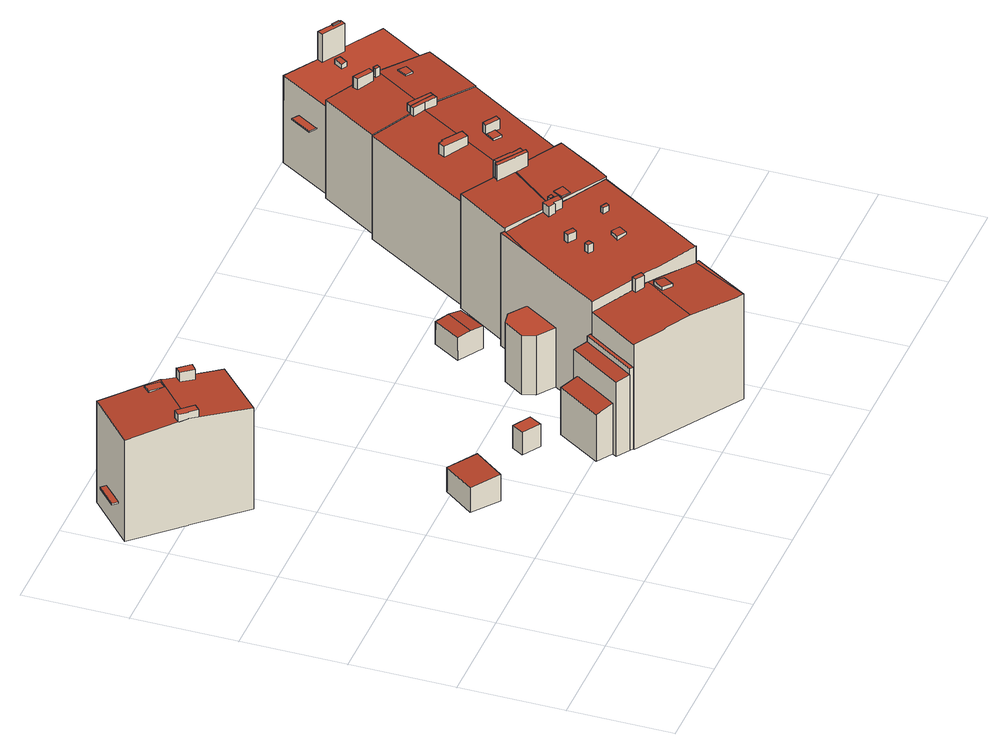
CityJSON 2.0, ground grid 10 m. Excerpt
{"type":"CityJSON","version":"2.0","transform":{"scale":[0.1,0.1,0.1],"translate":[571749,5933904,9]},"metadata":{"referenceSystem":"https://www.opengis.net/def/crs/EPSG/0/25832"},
"CityObjects":{
"building1":{"type":"Building","attributes":{"Grundfläche 2D":"74.681018","Grundhöhe NN":"9.471"},"children":["building1-1","building1-2","building1-3","building1-4"],"geometry":[{"type":"Solid","lod":"3","boundaries":[[[[0,1,2,3,4,5,6,7,8]],[[0,9,10,11,12,13,14,15,3,2,1]],[[16,17,18,19,11,10,9,0,8,7,6,20,21]],[[12,11,19,22]],[[23,24,5,4,3,15,14,13,12,22,25]],[[6,5,24,20]],[[25,22,19,18,17,16,21,20,24,23]]]],"semantics":{"surfaces":[{"type":"RoofSurface"},{"type":"WallSurface"},{"type":"GroundSurface"}],"values":[[0,0,1,1,1,1,2]]}}]},
"building1-1":{"type":"BuildingInstallation","parents":["building1"],"geometry":[{"type":"MultiSurface","lod":"3","boundaries":[[[26,27,28,29,30,31,32,33,34]],[[10,35,29,28]],[[36,37,38,32,31,30,29,35,1]],[[38,7,33,32]],[[7,8,0,9,10,28,27,26,34,33]]],"semantics":{"surfaces":[{"type":"RoofSurface"},{"type":"WallSurface"}],"values":[0,1,1,1,1]}}]},
"building1-2":{"type":"BuildingInstallation","parents":["building1"],"geometry":[{"type":"MultiSurface","lod":"3","boundaries":[[[39,40,41,42]],[[13,14,40,39]],[[41,40,14,43]],[[42,41,43,44]],[[44,13,39,42]]],"semantics":{"surfaces":[{"type":"RoofSurface"},{"type":"WallSurface"}],"values":[0,1,1,1,1]}}]},
"building1-3":{"type":"BuildingInstallation","parents":["building1"],"geometry":[{"type":"MultiSurface","lod":"3","boundaries":[[[45,46,47,48]],[[49,47,46]],[[49,50,48,47]],[[50,45,48]]],"semantics":{"surfaces":[{"type":"RoofSurface"},{"type":"WallSurface"}],"values":[0,1,1,1]}}]},
"building1-4":{"type":"BuildingInstallation","parents":["building1"],"geometry":[{"type":"MultiSurface","lod":"3","boundaries":[[[51,52,53,54]],[[55,56,54,53]],[[56,57,51,54]],[[57,58,52,51]],[[58,55,53,52]],[[58,57,56,55]]],"semantics":{"surfaces":[{"type":"RoofSurface"},{"type":"WallSurface"},{"type":"OuterCeilingSurface"}],"values":[0,1,1,1,1,2]}}]},
"building2":{"type":"Building","attributes":{"Grundfläche 2D":"11.651266","Grundhöhe NN":"10.512"},"geometry":[{"type":"Solid","lod":"3","boundaries":[[[[59,60,61,62]],[[63,64,62,61]],[[64,65,59,62]],[[65,66,60,59]],[[66,63,61,60]],[[66,65,64,63]]]],"semantics":{"surfaces":[{"type":"RoofSurface"},{"type":"WallSurface"},{"type":"GroundSurface"}],"values":[[0,1,1,1,1,2]]}}]},
"building3":{"type":"Building","attributes":{"Grundfläche 2D":"2.754385","Grundhöhe NN":"10.454"},"geometry":[{"type":"Solid","lod":"3","boundaries":[[[[67,68,69,70]],[[71,72,70,69]],[[72,73,67,70]],[[73,74,68,67]],[[74,71,69,68]],[[74,73,72,71]]]],"semantics":{"surfaces":[{"type":"RoofSurface"},{"type":"WallSurface"},{"type":"GroundSurface"}],"values":[[0,1,1,1,1,2]]}}]},
"building4":{"type":"Building","attributes":{"Grundfläche 2D":"93.037499","Grundhöhe NN":"10.028"},"children":["building4-1","building4-2"],"geometry":[{"type":"Solid","lod":"3","boundaries":[[[[75,76,77,78]],[[76,79,80,81,82,83,84,85,77]],[[86,84,83,82,81,87,88,89,90,91,92,93]],[[94,95,96,97]],[[98,99,100,101]],[[102,103,104,105,106]],[[76,75,107,108]],[[88,87,81,80,79,76,108,109,105,89]],[[110,91,90,89,105,104,111]],[[77,85,84,86,93,92,91,110,112]],[[78,77,112,113]],[[75,78,113,107]],[[97,96,114,115]],[[94,97,115,116]],[[95,94,116,117]],[[99,98,118,119]],[[95,117,120,100,99,119,114,96]],[[101,100,120,121]],[[106,105,109,122]],[[106,122,118,98,102]],[[102,98,101,103]],[[103,101,121,111,104]],[[108,107,113,112,110,111,121,120,117,116,115,114,119,118,122,109]]]],"semantics":{"surfaces":[{"type":"RoofSurface"},{"type":"WallSurface"},{"type":"GroundSurface"}],"values":[[0,0,0,0,0,0,1,1,1,1,1,1,1,1,1,1,1,1,1,1,1,1,2]]}}]},
"building4-1":{"type":"BuildingInstallation","parents":["building4"],"geometry":[{"type":"MultiSurface","lod":"3","boundaries":[[[123,124,125,126]],[[126,125,87,88]],[[123,126,88,127]],[[124,123,127,128]],[[125,124,128,87]]],"semantics":{"surfaces":[{"type":"RoofSurface"},{"type":"WallSurface"}],"values":[0,1,1,1,1]}}]},
"building4-2":{"type":"BuildingInstallation","parents":["building4"],"geometry":[{"type":"MultiSurface","lod":"3","boundaries":[[[129,130,131,132,133,134]],[[135,136,132,131,130]],[[136,137,133,132]],[[137,138,134,133]],[[130,129,134,138,139,135]]],"semantics":{"surfaces":[{"type":"RoofSurface"},{"type":"WallSurface"}],"values":[0,1,1,1,1]}}]},
"building5":{"type":"Building","attributes":{"Grundfläche 2D":"8.470240","Grundhöhe NN":"10.949"},"geometry":[{"type":"Solid","lod":"3","boundaries":[[[[140,141,142,143]],[[144,140,143,145]],[[145,143,142,146,147]],[[144,145,147,148]],[[141,140,144,148,149]],[[142,141,149,146]],[[147,146,149,148]]]],"semantics":{"surfaces":[{"type":"RoofSurface"},{"type":"WallSurface"},{"type":"GroundSurface"}],"values":[[0,0,1,1,1,1,2]]}}]},
"building6":{"type":"Building","attributes":{"Grundfläche 2D":"155.262412","Grundhöhe NN":"10.318"},"children":["building6-1","building6-2","building6-3","building6-4","building6-5"],"geometry":[{"type":"Solid","lod":"3","boundaries":[[[[150,151,152,153]],[[154,155,156,157,158,159,160,161,162,163,164,150,153,165,166,167,168,169]],[[170,171,172,173,174,175]],[[176,177,150,164,163,162,161,160,159,158,157,178,179]],[[151,150,177,180]],[[152,151,180,181]],[[173,182,183,184,167,166,165,153,152,181,185,174]],[[155,154,169,168,167,184,186]],[[157,156,155,186,187,178]],[[175,174,185,188]],[[170,175,188,189]],[[171,170,189,190]],[[172,171,190,191]],[[173,172,191,182]],[[181,180,177,176,179,178,187,186,184,183,182,191,190,189,188,185]]]],"semantics":{"surfaces":[{"type":"RoofSurface"},{"type":"WallSurface"},{"type":"GroundSurface"}],"values":[[0,0,0,1,1,1,1,1,1,1,1,1,1,1,2]]}}]},
"building6-1":{"type":"BuildingInstallation","parents":["building6"],"geometry":[{"type":"MultiSurface","lod":"3","boundaries":[[[192,193,194,195]],[[195,194,196,197]],[[192,195,197,198]],[[193,192,198,199]],[[194,193,199,196]]],"semantics":{"surfaces":[{"type":"RoofSurface"},{"type":"WallSurface"}],"values":[0,1,1,1,1]}}]},
"building6-2":{"type":"BuildingInstallation","parents":["building6"],"geometry":[{"type":"MultiSurface","lod":"3","boundaries":[[[200,201,202,203,204,205,206,207,208,209,210]],[[203,202,201,164,211,212]],[[213,205,204,203,212,214]],[[207,206,205,213,215,216]],[[208,207,216,217]],[[217,160,209,208]],[[160,161,162,163,164,201,200,210,209]]],"semantics":{"surfaces":[{"type":"RoofSurface"},{"type":"WallSurface"}],"values":[0,1,1,1,1,1,1]}}]},
"building6-3":{"type":"BuildingInstallation","parents":["building6"],"geometry":[{"type":"MultiSurface","lod":"3","boundaries":[[[218,219,220,221,222]],[[223,224,218,222]],[[220,219,218,224,225,226]],[[226,227,221,220]],[[222,221,227,223]]],"semantics":{"surfaces":[{"type":"RoofSurface"},{"type":"WallSurface"}],"values":[0,1,1,1,1]}}]},
"building6-4":{"type":"BuildingInstallation","parents":["building6"],"geometry":[{"type":"MultiSurface","lod":"3","boundaries":[[[228,229,230,231]],[[231,230,232,233]],[[228,231,233,234]],[[229,228,234,235]],[[230,229,235,232]]],"semantics":{"surfaces":[{"type":"RoofSurface"},{"type":"WallSurface"}],"values":[0,1,1,1,1]}}]},
"building6-5":{"type":"BuildingInstallation","parents":["building6"],"geometry":[{"type":"MultiSurface","lod":"3","boundaries":[[[236,237,238,239]],[[240,241,239,238]],[[236,239,241,242]],[[242,243,237,236]],[[238,237,243,240]]],"semantics":{"surfaces":[{"type":"RoofSurface"},{"type":"WallSurface"}],"values":[0,1,1,1,1]}}]},
"building7":{"type":"Building","attributes":{"Grundfläche 2D":"69.070032","Grundhöhe NN":"10.549"},"children":["building7-1","building7-2","building7-3","building7-4"],"geometry":[{"type":"Solid","lod":"3","boundaries":[[[[244,245,244,246]],[[247,248,249,250,251,245,252,253,254,255,256],[244,257,258,246,244,245]],[[258,257,244,245,244,246]],[[252,245,251,259,260]],[[261,254,253,252,260,262]],[[263,264,249,248,247,256,255,254,261,265]],[[250,249,264,259,251]],[[260,259,264,263,265,261,262]]]],"semantics":{"surfaces":[{"type":"RoofSurface"},{"type":"WallSurface"},{"type":"GroundSurface"}],"values":[[0,0,0,1,1,1,1,2]]}}]},
"building7-1":{"type":"BuildingInstallation","parents":["building7"],"geometry":[{"type":"MultiSurface","lod":"3","boundaries":[[[210,266,267,268]],[[266,210,256,247]],[[267,266,247,269]],[[268,267,269,258]],[[210,268,258,256]]],"semantics":{"surfaces":[{"type":"RoofSurface"},{"type":"WallSurface"}],"values":[0,1,1,1,1]}}]},
"building7-2":{"type":"BuildingInstallation","parents":["building7"],"geometry":[{"type":"MultiSurface","lod":"3","boundaries":[[[270,271,272,273,274,275,276,277]],[[278,279,272,271]],[[279,244,273,272]],[[244,280,281,275,274,273]],[[281,282,276,275]],[[282,246,257,278,271,270,277,276]]],"semantics":{"surfaces":[{"type":"RoofSurface"},{"type":"WallSurface"}],"values":[0,1,1,1,1,1]}}]},
"building7-3":{"type":"BuildingInstallation","parents":["building7"],"geometry":[{"type":"MultiSurface","lod":"3","boundaries":[[[283,284,285,286]],[[287,288,284,283]],[[289,290,286,285]],[[283,286,290,287]],[[285,284,288,289]]],"semantics":{"surfaces":[{"type":"RoofSurface"},{"type":"WallSurface"}],"values":[0,1,1,1,1]}}]},
"building7-4":{"type":"BuildingInstallation","parents":["building7"],"geometry":[{"type":"MultiSurface","lod":"3","boundaries":[[[291,292,293,294]],[[295,296,293,292]],[[296,297,294,293]],[[297,298,291,294]],[[298,295,292,291]],[[295,298,297,296]]],"semantics":{"surfaces":[{"type":"RoofSurface"},{"type":"WallSurface"},{"type":"OuterCeilingSurface"}],"values":[0,1,1,1,1,2]}}]},
"building8":{"type":"Building","attributes":{"Grundfläche 2D":"140.594191","Grundhöhe NN":"10.893"},"children":["building8-1","building8-2","building8-3","building8-4","building8-5"],"geometry":[{"type":"Solid","lod":"3","boundaries":[[[[299,300,301,302,303,304,305,306,307,308]],[[309,299,308,307,306,310,311,312,313]],[[302,301,300,299,309,313,312,314,315,316,317,318,319]],[[303,302,319,320]],[[321,322,311,310,306,305,304,303,320,323]],[[312,311,322,314]],[[317,316,315,314,322,321,323,320,319,318]]]],"semantics":{"surfaces":[{"type":"RoofSurface"},{"type":"WallSurface"},{"type":"GroundSurface"}],"values":[[0,0,1,1,1,1,2]]}}]},
"building8-1":{"type":"BuildingInstallation","parents":["building8"],"geometry":[{"type":"MultiSurface","lod":"3","boundaries":[[[324,325,326,327,274,328,329,330]],[[328,331,332,300,333,330,329]],[[324,330,333,334]],[[334,308,325,324]],[[326,325,308,335]],[[335,309,336,337,274,327,326]],[[337,331,328,274]]],"semantics":{"surfaces":[{"type":"RoofSurface"},{"type":"WallSurface"}],"values":[0,1,1,1,1,1,1]}}]},
"building8-2":{"type":"BuildingInstallation","parents":["building8"],"geometry":[{"type":"MultiSurface","lod":"3","boundaries":[[[338,339,340,341,342,343]],[[343,342,344,345]],[[345,346,338,343]],[[346,347,339,338]],[[347,348,340,339]],[[348,349,341,340]],[[342,341,349,344]]],"semantics":{"surfaces":[{"type":"RoofSurface"},{"type":"WallSurface"}],"values":[0,1,1,1,1,1,1]}}]},
"building8-3":{"type":"BuildingInstallation","parents":["building8"],"geometry":[{"type":"MultiSurface","lod":"3","boundaries":[[[350,351,352,353]],[[354,355,350,353]],[[355,356,351,350]],[[356,357,352,351]],[[357,354,353,352]]],"semantics":{"surfaces":[{"type":"RoofSurface"},{"type":"WallSurface"}],"values":[0,1,1,1,1]}}]},
"building8-4":{"type":"BuildingInstallation","parents":["building8"],"geometry":[{"type":"MultiSurface","lod":"3","boundaries":[[[358,359,360,361,362]],[[359,304,305,306,310,360]],[[310,363,361,360]],[[362,361,363,307]],[[358,362,307,364]],[[364,304,359,358]]],"semantics":{"surfaces":[{"type":"RoofSurface"},{"type":"WallSurface"}],"values":[0,1,1,1,1,1]}}]},
"building8-5":{"type":"BuildingInstallation","parents":["building8"],"geometry":[{"type":"MultiSurface","lod":"3","boundaries":[[[365,366,367,368]],[[368,367,369,370]],[[365,368,370,371]],[[366,365,371,372]],[[367,366,372,369]]],"semantics":{"surfaces":[{"type":"RoofSurface"},{"type":"WallSurface"}],"values":[0,1,1,1,1]}}]},
"building9":{"type":"Building","attributes":{"Grundfläche 2D":"73.501711","Grundhöhe NN":"11.525"},"children":["building9-1","building9-2","building9-3","building9-4"],"geometry":[{"type":"Solid","lod":"3","boundaries":[[[[373,374,375,376,377,378,379,380]],[[378,381,382,383,384,385,373,380,379]],[[375,374,386,387]],[[388,389,382,381,378,377,376,375,387,390]],[[384,383,382,389,391]],[[386,374,373,385,384,391,392]],[[387,386,392,391,389,388,390]]]],"semantics":{"surfaces":[{"type":"RoofSurface"},{"type":"WallSurface"},{"type":"GroundSurface"}],"values":[[0,0,1,1,1,1,2]]}}]},
"building9-1":{"type":"BuildingInstallation","parents":["building9"],"geometry":[{"type":"MultiSurface","lod":"3","boundaries":[[[393,394,395,396]],[[396,395,397,398]],[[398,399,393,396]],[[394,393,399,400]],[[395,394,400,397]]],"semantics":{"surfaces":[{"type":"RoofSurface"},{"type":"WallSurface"}],"values":[0,1,1,1,1]}}]},
"building9-2":{"type":"BuildingInstallation","parents":["building9"],"geometry":[{"type":"MultiSurface","lod":"3","boundaries":[[[401,402,403,404]],[[404,403,405,406]],[[406,407,401,404]],[[402,401,407,408]],[[408,405,403,402]]],"semantics":{"surfaces":[{"type":"RoofSurface"},{"type":"WallSurface"}],"values":[0,1,1,1,1]}}]},
"building9-3":{"type":"BuildingInstallation","parents":["building9"],"geometry":[{"type":"MultiSurface","lod":"3","boundaries":[[[409,410,411,412]],[[410,409,413,414]],[[414,415,411,410]],[[412,411,415,416]],[[416,413,409,412]]],"semantics":{"surfaces":[{"type":"RoofSurface"},{"type":"WallSurface"}],"values":[0,1,1,1,1]}}]},
"building9-4":{"type":"BuildingInstallation","parents":["building9"],"geometry":[{"type":"MultiSurface","lod":"3","boundaries":[[[360,417,359,418,419]],[[376,377,378,381,359,417,360]],[[381,420,418,359]],[[420,379,421,419,418]],[[421,376,360,419]]],"semantics":{"surfaces":[{"type":"RoofSurface"},{"type":"WallSurface"}],"values":[0,1,1,1,1]}}]},
"building10":{"type":"Building","attributes":{"Grundfläche 2D":"67.700752","Grundhöhe NN":"11.658"},"children":["building10-1","building10-2","building10-3","building10-4","building10-5","building10-6"],"geometry":[{"type":"Solid","lod":"3","boundaries":[[[[422,423,424,425,426,427,428,429,430]],[[427,426,431,432,433,434]],[[432,435,428,427,434,433]],[[436,437,422,430,429,428,435,438]],[[423,422,437,439]],[[425,424,423,439,440]],[[426,425,440,431]],[[439,437,436,438,435,432,431,440]]]],"semantics":{"surfaces":[{"type":"RoofSurface"},{"type":"WallSurface"},{"type":"GroundSurface"}],"values":[[0,1,1,1,1,1,1,2]]}}]},
"building10-1":{"type":"BuildingInstallation","parents":["building10"],"geometry":[{"type":"MultiSurface","lod":"3","boundaries":[[[441,442,443,444]],[[423,424,441,444]],[[445,446,442,441,424]],[[446,447,443,442]],[[447,448,423,444,443]]],"semantics":{"surfaces":[{"type":"RoofSurface"},{"type":"WallSurface"}],"values":[0,1,1,1,1]}}]},
"building10-2":{"type":"BuildingInstallation","parents":["building10"],"geometry":[{"type":"MultiSurface","lod":"3","boundaries":[[[449,450,451,452]],[[451,450,453,454]],[[454,455,452,451]],[[449,452,455,456]],[[456,453,450,449]]],"semantics":{"surfaces":[{"type":"RoofSurface"},{"type":"WallSurface"}],"values":[0,1,1,1,1]}}]},
"building10-3":{"type":"BuildingInstallation","parents":["building10"],"geometry":[{"type":"MultiSurface","lod":"3","boundaries":[[[457,458,448,447,446,445,459,460]],[[459,445,424,461]],[[460,459,461,462]],[[462,463,457,460]],[[458,457,463,422]],[[422,423,448,458]]],"semantics":{"surfaces":[{"type":"RoofSurface"},{"type":"WallSurface"}],"values":[0,1,1,1,1,1]}}]},
"building10-4":{"type":"BuildingInstallation","parents":["building10"],"geometry":[{"type":"MultiSurface","lod":"3","boundaries":[[[464,465,466,467]],[[468,469,467,466]],[[469,470,464,467]],[[470,471,465,464]],[[471,468,466,465]],[[471,470,469,468]]],"semantics":{"surfaces":[{"type":"RoofSurface"},{"type":"WallSurface"},{"type":"OuterCeilingSurface"}],"values":[0,1,1,1,1,2]}}]},
"building10-5":{"type":"BuildingInstallation","parents":["building10"],"geometry":[{"type":"MultiSurface","lod":"3","boundaries":[[[472,473,434,474,475,476]],[[433,477,474,434]],[[478,479,476,475]],[[479,480,472,476]],[[480,481,473,472]],[[481,433,434,473]],[[477,478,475,474]],[[477,433,481,480,479,478]]],"semantics":{"surfaces":[{"type":"RoofSurface"},{"type":"WallSurface"},{"type":"OuterCeilingSurface"}],"values":[0,1,1,1,1,1,1,2]}}]},
"building10-6":{"type":"BuildingInstallation","parents":["building10"],"geometry":[{"type":"MultiSurface","lod":"3","boundaries":[[[482,483,484,485]],[[486,487,484,483]],[[487,488,485,484]],[[488,489,482,485]],[[489,486,483,482]],[[486,489,488,487]]],"semantics":{"surfaces":[{"type":"RoofSurface"},{"type":"WallSurface"},{"type":"OuterCeilingSurface"}],"values":[0,1,1,1,1,2]}}]}
},
"vertices":[
[45,398,119],[50,403,119],[82,432,119],[91,440,119],[89,443,118],[51,484,113],[5,442,113],[39,405,118],[40,404,118],[46,398,119],[52,391,118],[87,353,113],[132,396,113],[111,418,116],[101,429,117],[93,438,118],[40,404,5],[45,398,5],[46,398,5],[87,353,5],[5,442,5],[39,405,5],[132,396,5],[89,443,5],[51,484,5],[93,438,5],
[45,398,126],[46,398,126],[52,391,126],[57,396,126],[46,408,126],[45,409,126],[44,410,126],[39,405,126],[40,404,126],[57,396,118],[46,408,118],[45,409,118],[44,410,118],
[111,418,127],[101,429,127],[96,424,127],[105,413,127],[96,424,117],[105,413,116],
[82,433,119],[88,439,119],[78,450,119],[72,444,119],[78,450,117],[72,444,117],
[30,473,38],[11,456,38],[15,451,38],[34,469,38],[15,451,36],[34,469,36],[30,473,36],[11,456,36],
[132,171,41],[157,152,43],[179,181,43],[154,200,41],[179,181,15],[154,200,15],[132,171,15],[157,152,15],
[243,146,39],[250,158,39],[233,168,39],[226,157,39],[233,168,15],[226,157,15],[243,146,15],[250,158,15],
[403,62,122],[403,61,122],[374,7,122],[407,60,122],[369,82,125],[359,88,126],[358,89,126],[355,84,126],[348,74,126],[325,38,126],[367,11,122],[304,52,124],[352,93,126],[343,98,125],[305,121,122],[273,72,122],[273,71,122],[275,70,122],[299,54,124],[245,96,60],[260,86,64],[288,128,64],[272,138,60],[303,125,91],[291,133,89],[258,82,89],[270,74,91],[303,125,97],[270,74,97],[273,72,97],[305,121,97],[307,123,97],[403,62,10],[403,61,10],[305,121,10],[273,71,10],[273,72,10],[374,7,10],[407,60,10],[288,128,10],[272,138,10],[245,96,10],[260,86,10],[303,125,10],[291,133,10],[258,82,10],[270,74,10],[307,123,10],
[341,94,139],[349,89,139],[352,93,139],[343,98,139],[341,94,125],[349,89,126],
[362,79,129],[356,83,130],[351,75,130],[350,73,130],[360,67,128],[366,77,128],[356,83,126],[350,73,126],[360,67,125],[366,77,125],[362,79,125],
[344,246,45],[356,239,43],[371,265,43],[360,272,45],[332,254,43],[348,280,43],[371,265,19],[348,280,19],[332,254,19],[356,239,19],
[376,226,133],[376,227,133],[373,229,133],[354,198,133],[369,82,137],[403,61,140],[403,62,140],[469,167,140],[438,187,137],[430,192,137],[425,195,136],[422,198,136],[418,200,136],[417,200,136],[411,204,135],[332,164,133],[307,123,133],[305,121,133],[358,89,137],[359,88,137],[325,208,76],[312,188,76],[315,176,76],[332,164,76],[354,198,76],[337,210,76],[417,200,13],[376,226,13],[469,167,13],[418,200,13],[376,227,13],[373,229,13],[332,164,13],[307,123,13],[305,121,13],[354,198,13],[403,61,13],[403,62,13],[337,210,13],[325,208,13],[312,188,13],[315,176,13],
[384,164,144],[387,168,144],[379,173,144],[376,169,144],[379,173,135],[376,169,135],[384,164,135],[387,168,135],
[417,200,146],[411,204,146],[408,200,146],[406,197,146],[412,194,146],[412,193,146],[413,195,146],[414,195,146],[421,190,146],[425,195,146],[418,200,146],[408,200,135],[406,197,135],[412,193,136],[412,194,136],[413,195,136],[414,195,136],[421,190,136],
[423,153,144],[428,150,144],[429,150,144],[431,153,144],[425,156,144],[425,156,138],[423,153,138],[428,150,138],[429,150,138],[431,153,138],
[372,144,144],[374,149,144],[370,151,144],[368,147,144],[370,151,135],[368,147,135],[372,144,135],[374,149,135],
[401,124,141],[406,132,141],[398,137,141],[392,129,141],[398,137,137],[392,129,137],[401,124,138],[406,132,138],
[456,247,139],[457,249,139],[453,244,139],[422,198,139],[469,167,142],[470,167,142],[480,182,142],[503,220,142],[410,279,137],[376,227,137],[376,226,137],[417,200,139],[418,200,139],[454,244,139],[420,203,139],[503,220,15],[410,279,15],[376,226,15],[376,227,15],[418,200,15],[470,167,15],[417,200,15],
[422,198,146],[424,201,146],[420,203,146],[424,201,139],
[454,244,155],[464,237,155],[467,240,155],[456,247,155],[441,257,155],[440,258,155],[437,255,155],[453,244,155],[464,237,140],[467,240,140],[441,257,138],[440,258,138],[437,255,138],
[439,189,141],[445,198,141],[436,203,141],[431,194,141],[439,189,140],[445,198,140],[436,203,140],[431,194,140],
[488,178,36],[480,182,36],[471,168,36],[479,164,36],[480,182,34],[471,168,34],[479,164,34],[488,178,34],
[457,249,134],[466,243,133],[503,220,129],[505,218,129],[572,323,129],[532,348,133],[523,353,134],[521,354,134],[519,351,134],[458,251,134],[442,259,132],[510,361,133],[474,383,129],[410,279,129],[440,260,132],[410,279,19],[440,260,19],[442,259,19],[466,243,19],[503,220,19],[505,218,19],[572,323,19],[521,354,19],[474,383,19],[523,353,19],
[458,250,155],[458,251,155],[443,261,155],[442,259,155],[465,241,155],[466,243,155],[467,245,155],[465,241,21],[466,243,21],[467,245,133],[458,250,134],[443,261,132],[442,259,21],[441,257,21],
[471,318,143],[470,317,143],[466,319,143],[463,313,143],[484,299,143],[489,306,143],[484,299,133],[489,306,133],[471,318,132],[470,317,132],[466,319,131],[463,313,131],
[521,286,142],[508,294,142],[505,290,142],[518,282,142],[518,282,131],[521,286,131],[508,294,132],[505,290,132],
[530,344,142],[532,348,142],[510,361,142],[508,357,142],[519,351,142],[508,357,133],[530,344,133],
[499,281,134],[507,276,134],[512,284,134],[504,289,134],[512,284,131],[504,289,132],[499,281,132],[507,276,131],
[557,408,135],[509,438,130],[474,383,130],[510,361,134],[521,354,135],[523,353,135],[525,357,135],[554,403,135],[532,348,134],[572,323,130],[591,354,130],[605,377,130],[604,378,130],[509,438,25],[474,383,25],[532,348,25],[572,323,25],[521,354,25],[605,377,25],[604,378,25],
[529,416,144],[544,407,144],[547,412,144],[531,421,144],[547,412,134],[531,421,132],[529,416,132],[544,407,134],
[550,409,144],[548,406,144],[552,404,144],[554,407,144],[552,404,135],[554,407,135],[550,409,135],[548,406,135],
[565,392,135],[560,383,135],[567,379,135],[572,387,135],[565,392,134],[560,383,134],[567,379,133],[572,387,133],
[521,354,142],[534,351,142],[513,365,142],[534,351,134],[513,365,134],
[597,456,120],[595,457,120],[588,461,120],[543,489,120],[511,437,120],[604,378,120],[637,431,120],[632,434,120],[597,455,120],[511,437,27],[604,378,27],[604,378,58],[604,378,60],[637,431,27],[597,455,27],[597,456,27],[632,434,27],[595,457,27],[543,489,27],
[588,461,151],[587,459,151],[594,455,151],[595,457,151],[588,461,150],[587,459,150],[594,455,150],[595,457,150],
[574,442,125],[579,450,125],[574,453,125],[569,445,125],[579,450,120],[574,453,120],[569,445,120],[574,442,120],
[594,451,150],[597,456,150],[575,469,150],[572,464,150],[575,469,120],[572,464,120],[594,451,120],
[641,420,87],[633,425,87],[616,399,87],[624,394,87],[616,399,85],[624,394,85],[641,420,85],[633,425,85],
[624,394,60],[616,399,60],[605,377,60],[591,354,60],[598,350,60],[605,377,58],[591,354,58],[598,350,58],[624,394,58],[616,399,58],
[525,475,90],[512,454,90],[519,450,90],[532,470,90],[512,454,89],[519,450,89],[532,470,89],[525,475,89]
]}
